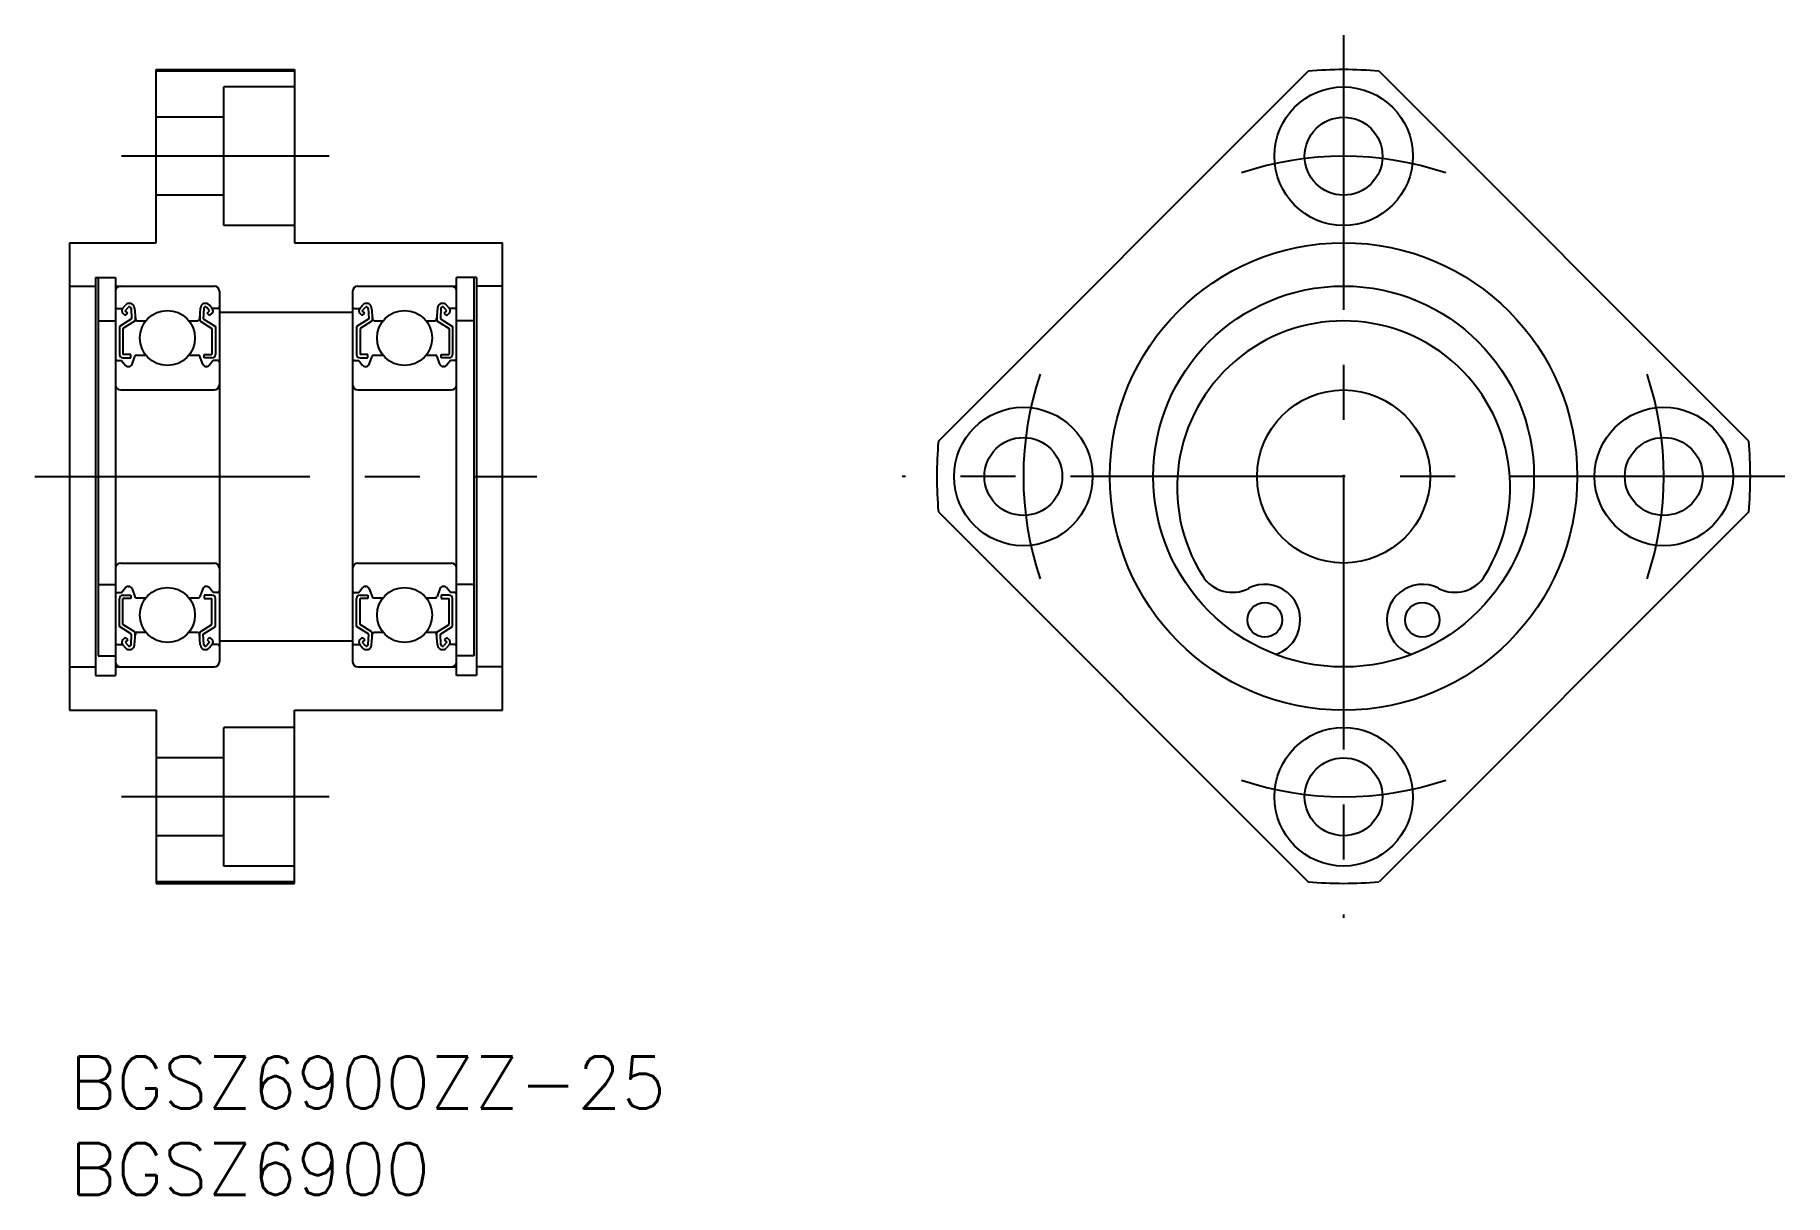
# Model space of a CAD drawing. Extents: x -2 to 99, y -8 to 59.
import ezdxf

# ---------------------------------------------------------------- set-up
doc = ezdxf.new("R2010")
doc.units = 0
doc.header["$LTSCALE"] = 0.5
doc.linetypes.add('CENTER', pattern=[50.8, 31.75, -6.35, 6.35, -6.35])
for name, color, linetype in [('MSM_CENTER', 1, 'CENTER'), ('MSM_CONTINUOUS', 7, 'CONTINUOUS'), ('MSM_PART_NUMBER', 7, 'CONTINUOUS')]:
    doc.layers.add(name, color=color, linetype=linetype)
doc.styles.get("Standard").update_dxf_attribs({"font": 'txt.shx', "height": 3, "bigfont": 'bigfont.shx'})

# ---------------------------------------------------------------- blocks, each defined once
blk = doc.blocks.new('*U6')
at = {"layer": 'MSM_PART_NUMBER'}
blk.add_text('BGSZ6900ZZ-25', height=3, dxfattribs=at).set_placement((0, -3))
blk = doc.blocks.new('*U7')
at = {"layer": 'MSM_PART_NUMBER'}
blk.add_text('BGSZ6900', height=3, dxfattribs=at).set_placement((0, -8))

msp = doc.modelspace()

# ---------------------------------------------------------------- linework, layer by layer
at = {"layer": 'MSM_CENTER'}
for p, q in [((73.6, 59), (73.6, 8)), ((15, 52), (3, 52)), ((-2, 33.5), (27, 33.5)), ((99.1, 33.5), (48.1, 33.5)), ((15, 15), (3, 15))]:
    msp.add_line(p, q, dxfattribs=at)
for start, end in [(71.3933, 108.6067), (161.3933, 198.6067), (341.3933, 18.6067), (251.3933, 288.6067)]:
    msp.add_arc((73.6, 33.5), 18.5, start, end, dxfattribs=at)
at = {"layer": 'MSM_CONTINUOUS'}
for p, q in [((5, 57), (13, 57)), ((5, 47), (5, 57)), ((13, 56.91), (5, 56.91)), ((13, 57), (13, 47)), ((50.19, 35.54), (71.56, 56.91)), ((97.01, 35.54), (75.65, 56.91)), ((13, 56), (8.9, 56)), ((8.9, 48), (8.9, 56)), ((8.9, 54.25), (5, 54.25)), ((8.9, 49.75), (5, 49.75)), ((13, 48), (8.9, 48)), ((0, 47), (0, 20)), ((0, 47), (5, 47)), ((13, 47), (25, 47)), ((25, 20), (25, 47)), ((0, 44.5), (1.5, 44.5)), ((1.5, 45), (2.65, 45)), ((1.5, 45), (1.5, 22)), ((1.65, 45), (1.65, 23.14)), ((2.65, 45), (2.65, 33.5)), ((2.65, 45), (2.65, 22)), ((2.65, 44.5), (8.35, 44.5)), ((16.65, 44.5), (22.35, 44.5)), ((22.35, 22), (22.35, 45)), ((23.5, 45), (22.35, 45)), ((23.35, 45), (23.35, 23.14)), ((23.5, 45), (23.5, 22)), ((25, 44.5), (23.5, 44.5)), ((8.65, 44.2), (8.65, 22.8)), ((16.35, 44.2), (16.35, 22.8)), ((1.65, 42.5), (2.65, 42.5)), ((2.75, 43.2), (3.06, 43.2)), ((3.58, 42.6), (2.88, 42.16)), ((3.06, 43.2), (3.22, 43.39)), ((3.21, 42.79), (3.07, 42.93)), ((3.78, 42.49), (3.08, 42.05)), ((3.21, 43.07), (3.38, 43.26)), ((3.36, 42.93), (3.21, 43.07)), ((3.21, 42.79), (3.36, 42.93)), ((3.55, 43.21), (3.58, 42.6)), ((3.75, 43.23), (3.8, 42.59)), ((3.78, 42.83), (3.78, 42.49)), ((3.9, 42.5), (4.42, 42.5)), ((6.88, 42.5), (7.4, 42.5)), ((7.55, 43.23), (7.5, 42.59)), ((7.52, 42.83), (7.52, 42.49)), ((7.52, 42.49), (8.22, 42.05)), ((7.75, 43.21), (7.72, 42.6)), ((7.72, 42.6), (8.42, 42.16)), ((8.09, 43.07), (7.92, 43.26)), ((7.94, 42.93), (8.09, 43.07)), ((8.09, 42.79), (7.94, 42.93)), ((8.24, 43.2), (8.08, 43.39)), ((8.09, 42.79), (8.23, 42.93)), ((8.55, 43.2), (8.24, 43.2)), ((8.65, 43), (16.35, 43)), ((16.45, 43.2), (16.76, 43.2)), ((17.28, 42.6), (16.58, 42.16)), ((16.76, 43.2), (16.92, 43.39)), ((16.91, 42.79), (16.77, 42.93)), ((17.48, 42.49), (16.78, 42.05)), ((16.91, 43.07), (17.08, 43.26)), ((17.06, 42.93), (16.91, 43.07)), ((16.91, 42.79), (17.06, 42.93)), ((17.25, 43.21), (17.28, 42.6)), ((17.45, 43.23), (17.5, 42.59)), ((17.48, 42.83), (17.48, 42.49)), ((17.6, 42.5), (18.12, 42.5)), ((20.58, 42.5), (21.1, 42.5)), ((21.25, 43.23), (21.2, 42.59)), ((21.22, 42.83), (21.22, 42.49)), ((21.22, 42.49), (21.92, 42.05)), ((21.45, 43.21), (21.42, 42.6)), ((21.42, 42.6), (22.12, 42.16)), ((21.79, 43.07), (21.62, 43.26)), ((21.64, 42.93), (21.79, 43.07)), ((21.79, 42.79), (21.64, 42.93)), ((21.94, 43.2), (21.78, 43.39)), ((21.79, 42.79), (21.93, 42.93)), ((22.25, 43.2), (21.94, 43.2)), ((23.35, 42.5), (22.35, 42.5)), ((2.88, 42.16), (2.88, 40.55)), ((3.08, 42.05), (3.08, 40.55)), ((8.22, 42.05), (8.22, 40.55)), ((8.42, 42.16), (8.42, 40.55)), ((16.58, 42.16), (16.58, 40.55)), ((16.78, 42.05), (16.78, 40.55)), ((21.92, 42.05), (21.92, 40.55)), ((22.12, 42.16), (22.12, 40.55)), ((3.53, 40.55), (3.08, 40.55)), ((3.53, 40.35), (3.53, 40.55)), ((3.87, 40.5), (4.42, 40.5)), ((6.88, 40.5), (7.43, 40.5)), ((7.77, 40.35), (7.77, 40.55)), ((7.77, 40.55), (8.22, 40.55)), ((17.23, 40.55), (16.78, 40.55)), ((17.23, 40.35), (17.23, 40.55)), ((17.57, 40.5), (18.12, 40.5)), ((20.58, 40.5), (21.13, 40.5)), ((21.47, 40.55), (21.92, 40.55)), ((21.47, 40.35), (21.47, 40.55)), ((2.75, 40.2), (3, 40.2)), ((3, 40.2), (3.23, 39.92)), ((3.08, 40.35), (3.53, 40.35)), ((3.39, 39.85), (3.42, 39.85)), ((3.61, 39.98), (3.77, 40.43)), ((7.69, 39.98), (7.53, 40.43)), ((8.22, 40.35), (7.77, 40.35)), ((7.91, 39.85), (7.88, 39.85)), ((8.3, 40.2), (8.07, 39.92)), ((8.55, 40.2), (8.3, 40.2)), ((16.45, 40.2), (16.7, 40.2)), ((16.7, 40.2), (16.93, 39.92)), ((16.78, 40.35), (17.23, 40.35)), ((17.09, 39.85), (17.12, 39.85)), ((17.31, 39.98), (17.47, 40.43)), ((21.39, 39.98), (21.23, 40.43)), ((21.92, 40.35), (21.47, 40.35)), ((21.61, 39.85), (21.58, 39.85)), ((22, 40.2), (21.77, 39.92)), ((22.25, 40.2), (22, 40.2)), ((2.95, 38.5), (8.35, 38.5)), ((16.65, 38.5), (22.05, 38.5)), ((50.19, 31.46), (71.56, 10.09)), ((97.01, 31.46), (75.65, 10.09)), ((2.95, 28.5), (8.35, 28.5)), ((16.65, 28.5), (22.05, 28.5)), ((1.65, 27.27), (2.65, 27.27)), ((2.75, 26.8), (3, 26.8)), ((2.88, 24.84), (2.88, 26.45)), ((3, 26.8), (3.23, 27.08)), ((3.08, 26.65), (3.53, 26.65)), ((3.08, 24.95), (3.08, 26.45)), ((3.53, 26.45), (3.08, 26.45)), ((3.39, 27.15), (3.42, 27.15)), ((3.53, 26.65), (3.53, 26.45)), ((3.61, 27.02), (3.77, 26.57)), ((3.87, 26.5), (4.42, 26.5)), ((6.88, 26.5), (7.43, 26.5)), ((7.69, 27.02), (7.53, 26.57)), ((8.22, 26.65), (7.77, 26.65)), ((7.77, 26.65), (7.77, 26.45)), ((7.77, 26.45), (8.22, 26.45)), ((7.91, 27.15), (7.88, 27.15)), ((8.3, 26.8), (8.07, 27.08)), ((8.22, 24.95), (8.22, 26.45)), ((8.55, 26.8), (8.3, 26.8)), ((8.42, 24.84), (8.42, 26.45)), ((16.45, 26.8), (16.7, 26.8)), ((16.58, 24.84), (16.58, 26.45)), ((16.7, 26.8), (16.93, 27.08)), ((16.78, 26.65), (17.23, 26.65)), ((16.78, 24.95), (16.78, 26.45)), ((17.23, 26.45), (16.78, 26.45)), ((17.09, 27.15), (17.12, 27.15)), ((17.23, 26.65), (17.23, 26.45)), ((17.31, 27.02), (17.47, 26.57)), ((17.57, 26.5), (18.12, 26.5)), ((20.58, 26.5), (21.13, 26.5)), ((21.39, 27.02), (21.23, 26.57)), ((21.47, 26.65), (21.47, 26.45)), ((21.92, 26.65), (21.47, 26.65)), ((21.47, 26.45), (21.92, 26.45)), ((21.61, 27.15), (21.58, 27.15)), ((22, 26.8), (21.77, 27.08)), ((21.92, 24.95), (21.92, 26.45)), ((22.25, 26.8), (22, 26.8)), ((22.12, 24.84), (22.12, 26.45)), ((23.35, 27.27), (22.35, 27.27)), ((3.58, 24.4), (2.88, 24.84)), ((3.78, 24.51), (3.08, 24.95)), ((3.55, 23.79), (3.58, 24.4)), ((3.75, 23.77), (3.8, 24.41)), ((3.78, 24.17), (3.78, 24.51)), ((3.9, 24.5), (4.42, 24.5)), ((6.88, 24.5), (7.4, 24.5)), ((7.55, 23.77), (7.5, 24.41)), ((7.52, 24.51), (8.22, 24.95)), ((7.52, 24.17), (7.52, 24.51)), ((7.72, 24.4), (8.42, 24.84)), ((7.75, 23.79), (7.72, 24.4)), ((17.28, 24.4), (16.58, 24.84)), ((17.48, 24.51), (16.78, 24.95)), ((17.25, 23.79), (17.28, 24.4)), ((17.45, 23.77), (17.5, 24.41)), ((17.48, 24.17), (17.48, 24.51)), ((17.6, 24.5), (18.12, 24.5)), ((20.58, 24.5), (21.1, 24.5)), ((21.25, 23.77), (21.2, 24.41)), ((21.22, 24.51), (21.92, 24.95)), ((21.22, 24.17), (21.22, 24.51)), ((21.42, 24.4), (22.12, 24.84)), ((21.45, 23.79), (21.42, 24.4)), ((71, 24.58), (71.02, 24.64)), ((76.18, 24.64), (76.2, 24.58)), ((2.75, 23.8), (3.06, 23.8)), ((3.06, 23.8), (3.22, 23.61)), ((3.21, 24.21), (3.07, 24.07)), ((3.21, 24.21), (3.36, 24.07)), ((3.36, 24.07), (3.21, 23.93)), ((3.21, 23.93), (3.38, 23.74)), ((8.09, 23.93), (7.92, 23.74)), ((8.09, 24.21), (7.94, 24.07)), ((7.94, 24.07), (8.09, 23.93)), ((8.24, 23.8), (8.08, 23.61)), ((8.09, 24.21), (8.23, 24.07)), ((8.55, 23.8), (8.24, 23.8)), ((8.65, 24), (16.35, 24)), ((16.45, 23.8), (16.76, 23.8)), ((16.76, 23.8), (16.92, 23.61)), ((16.91, 24.21), (16.77, 24.07)), ((16.91, 24.21), (17.06, 24.07)), ((17.06, 24.07), (16.91, 23.93)), ((16.91, 23.93), (17.08, 23.74)), ((21.79, 23.93), (21.62, 23.74)), ((21.79, 24.21), (21.64, 24.07)), ((21.64, 24.07), (21.79, 23.93)), ((21.94, 23.8), (21.78, 23.61)), ((21.79, 24.21), (21.93, 24.07)), ((22.25, 23.8), (21.94, 23.8)), ((0, 22.5), (1.5, 22.5)), ((1.65, 23.14), (2.65, 23.14)), ((2.65, 22.5), (8.35, 22.5)), ((16.65, 22.5), (22.35, 22.5)), ((23.35, 23.14), (22.35, 23.14)), ((25, 22.5), (23.5, 22.5)), ((1.5, 22), (2.65, 22)), ((23.5, 22), (22.35, 22)), ((0, 20), (5, 20)), ((5, 20), (5, 10)), ((13, 10), (13, 20)), ((13, 20), (25, 20)), ((8.9, 11), (8.9, 19)), ((13, 19), (8.9, 19)), ((8.9, 17.25), (5, 17.25)), ((8.9, 12.75), (5, 12.75)), ((13, 11), (8.9, 11)), ((13, 10.09), (5, 10.09)), ((5, 10), (13, 10))]:
    msp.add_line(p, q, dxfattribs=at)
for centre, radius in [((73.6, 52), 4), ((73.6, 52), 2.25), ((73.6, 33.5), 13.5), ((73.6, 33.5), 11), ((5.65, 41.5), 1.59), ((19.35, 41.5), 1.59), ((73.6, 33.5), 5), ((55.1, 33.5), 4), ((92.1, 33.5), 4), ((55.1, 33.5), 2.25), ((92.1, 33.5), 2.25), ((5.65, 25.5), 1.59), ((19.35, 25.5), 1.59), ((69.05, 25.22), 1), ((78.15, 25.22), 1), ((73.6, 15), 4), ((73.6, 15), 2.25)]:
    msp.add_circle(centre, radius, dxfattribs=at)
for centre, radius, start, end in [((73.6, 33.5), 23.5, 85.0078, 94.9922), ((2.95, 44.2), 0.3, 90, 180), ((8.35, 44.2), 0.3, 0, 90), ((16.65, 44.2), 0.3, 90, 180), ((22.05, 44.2), 0.3, 0, 90), ((3.45, 43.2), 0.298, 5.0005, 140.1714), ((7.85, 43.2), 0.298, 39.8286, 174.9997), ((17.15, 43.2), 0.298, 5.0005, 140.1714), ((21.55, 43.2), 0.298, 39.8286, 174.9997), ((2.75, 43.3), 0.1, 180.0001, 270), ((3.21, 43.07), 0.2, 139.8595, 225.0039), ((3.45, 43.2), 0.0983, 4.6646, 139.9739), ((3.9, 42.6), 0.1, 185.1444, 270), ((7.4, 42.6), 0.1, 269.9995, 354.8557), ((7.85, 43.2), 0.0983, 40.0264, 175.3357), ((8.09, 43.07), 0.2, 314.9951, 40.1353), ((8.55, 43.3), 0.1, 269.9995, 359.9913), ((16.45, 43.3), 0.1, 180.0001, 270), ((16.91, 43.07), 0.2, 139.8595, 225.0039), ((17.15, 43.2), 0.0983, 4.6646, 139.9739), ((17.6, 42.6), 0.1, 185.1444, 270), ((21.1, 42.6), 0.1, 269.9995, 354.8557), ((21.55, 43.2), 0.0983, 40.0264, 175.3357), ((21.79, 43.07), 0.2, 314.9951, 40.1353), ((22.25, 43.3), 0.1, 269.9995, 359.9913), ((73.6, 32.87), 9.62, 328.0223, 211.9777), ((3.08, 40.55), 0.2, 180, 270), ((3.87, 40.4), 0.1, 89.9995, 160.1157), ((7.43, 40.4), 0.1, 19.8845, 90.0002), ((8.22, 40.55), 0.2, 269.9998, 359.9956), ((16.78, 40.55), 0.2, 180, 270), ((17.57, 40.4), 0.1, 89.9995, 160.1157), ((21.13, 40.4), 0.1, 19.8845, 90.0002), ((21.92, 40.55), 0.2, 269.9998, 359.9956), ((2.75, 40.1), 0.1, 89.9995, 180), ((3.39, 40.05), 0.2, 220.1384, 270), ((3.42, 40.05), 0.2, 270, 340.1117), ((7.88, 40.05), 0.2, 199.8883, 269.9998), ((7.91, 40.05), 0.2, 269.9998, 319.8615), ((8.55, 40.1), 0.1, 359.9913, 90.0002), ((16.45, 40.1), 0.1, 89.9995, 180), ((17.09, 40.05), 0.2, 220.1384, 270), ((17.12, 40.05), 0.2, 270, 340.1117), ((21.58, 40.05), 0.2, 199.8883, 269.9998), ((21.61, 40.05), 0.2, 269.9998, 319.8615), ((22.25, 40.1), 0.1, 359.9913, 90.0002), ((2.95, 38.8), 0.3, 180, 270), ((8.35, 38.8), 0.3, 270, 0), ((16.65, 38.8), 0.3, 180, 270), ((22.05, 38.8), 0.3, 270, 0), ((73.6, 33.5), 23.5, 175.0078, 184.9922), ((73.6, 33.5), 23.5, 355.0078, 4.9922), ((2.95, 28.2), 0.3, 90, 180), ((8.35, 28.2), 0.3, 0, 90), ((16.65, 28.2), 0.3, 90, 180), ((22.05, 28.2), 0.3, 0, 90), ((67.18, 28.86), 2.05, 211.9777, 297.2224), ((80.03, 28.86), 2.05, 242.7776, 328.0223), ((2.75, 26.9), 0.1, 180, 270.0005), ((3.08, 26.45), 0.2, 90, 179.9999), ((3.39, 26.95), 0.2, 90, 139.8616), ((3.42, 26.95), 0.2, 19.8883, 90), ((3.87, 26.6), 0.1, 199.8843, 270.0005), ((7.43, 26.6), 0.1, 269.9998, 340.1155), ((7.88, 26.95), 0.2, 90.0002, 160.1117), ((7.91, 26.95), 0.2, 40.1385, 90.0002), ((8.22, 26.45), 0.2, 0.0044, 90.0002), ((8.55, 26.9), 0.1, 269.9998, 0.0087), ((16.45, 26.9), 0.1, 180, 270.0005), ((16.78, 26.45), 0.2, 90, 179.9999), ((17.09, 26.95), 0.2, 90, 139.8616), ((17.12, 26.95), 0.2, 19.8883, 90), ((17.57, 26.6), 0.1, 199.8843, 270.0005), ((21.13, 26.6), 0.1, 269.9998, 340.1155), ((21.58, 26.95), 0.2, 90.0002, 160.1117), ((21.61, 26.95), 0.2, 40.1385, 90.0002), ((21.92, 26.45), 0.2, 0.0044, 90.0002), ((22.25, 26.9), 0.1, 269.9998, 0.0087), ((69.05, 25.22), 2.05, 343.7466, 117.2224), ((78.15, 25.22), 2.05, 62.7776, 196.2534), ((3.9, 24.4), 0.1, 90, 174.8556), ((7.4, 24.4), 0.1, 5.1443, 90.0005), ((17.6, 24.4), 0.1, 90, 174.8556), ((21.1, 24.4), 0.1, 5.1443, 90.0005), ((69.08, 25.14), 2, 286.8489, 343.7466), ((78.12, 25.14), 2, 196.2534, 253.1511), ((2.75, 23.7), 0.1, 90, 180), ((3.21, 23.93), 0.2, 134.9999, 220.1352), ((3.45, 23.8), 0.298, 219.8286, 354.9995), ((3.45, 23.8), 0.0983, 220.0261, 355.3355), ((7.85, 23.8), 0.298, 185.0003, 320.1714), ((7.85, 23.8), 0.0983, 184.6643, 319.9736), ((8.09, 23.93), 0.2, 319.8647, 45.0033), ((8.55, 23.7), 0.1, 0.0087, 90.0005), ((16.45, 23.7), 0.1, 90, 180), ((16.91, 23.93), 0.2, 134.9961, 220.1405), ((17.15, 23.8), 0.298, 219.8286, 354.9995), ((17.15, 23.8), 0.0983, 220.0261, 355.3355), ((21.55, 23.8), 0.298, 185.0003, 320.1714), ((21.55, 23.8), 0.0983, 184.6643, 319.9736), ((21.79, 23.93), 0.2, 319.8647, 45.0049), ((22.25, 23.7), 0.1, 0.0087, 90.0005), ((2.95, 22.8), 0.3, 180, 270), ((8.35, 22.8), 0.3, 270, 0), ((16.65, 22.8), 0.3, 180, 270), ((22.05, 22.8), 0.3, 270, 0), ((73.6, 33.5), 23.5, 265.0078, 274.9922)]:
    msp.add_arc(centre, radius, start, end, dxfattribs=at)

# ---------------------------------------------------------------- block references
for name in ['*U6', '*U7']:
    msp.add_blockref(name, (0, 0), dxfattribs=at)

doc.saveas('drawing.dxf')
